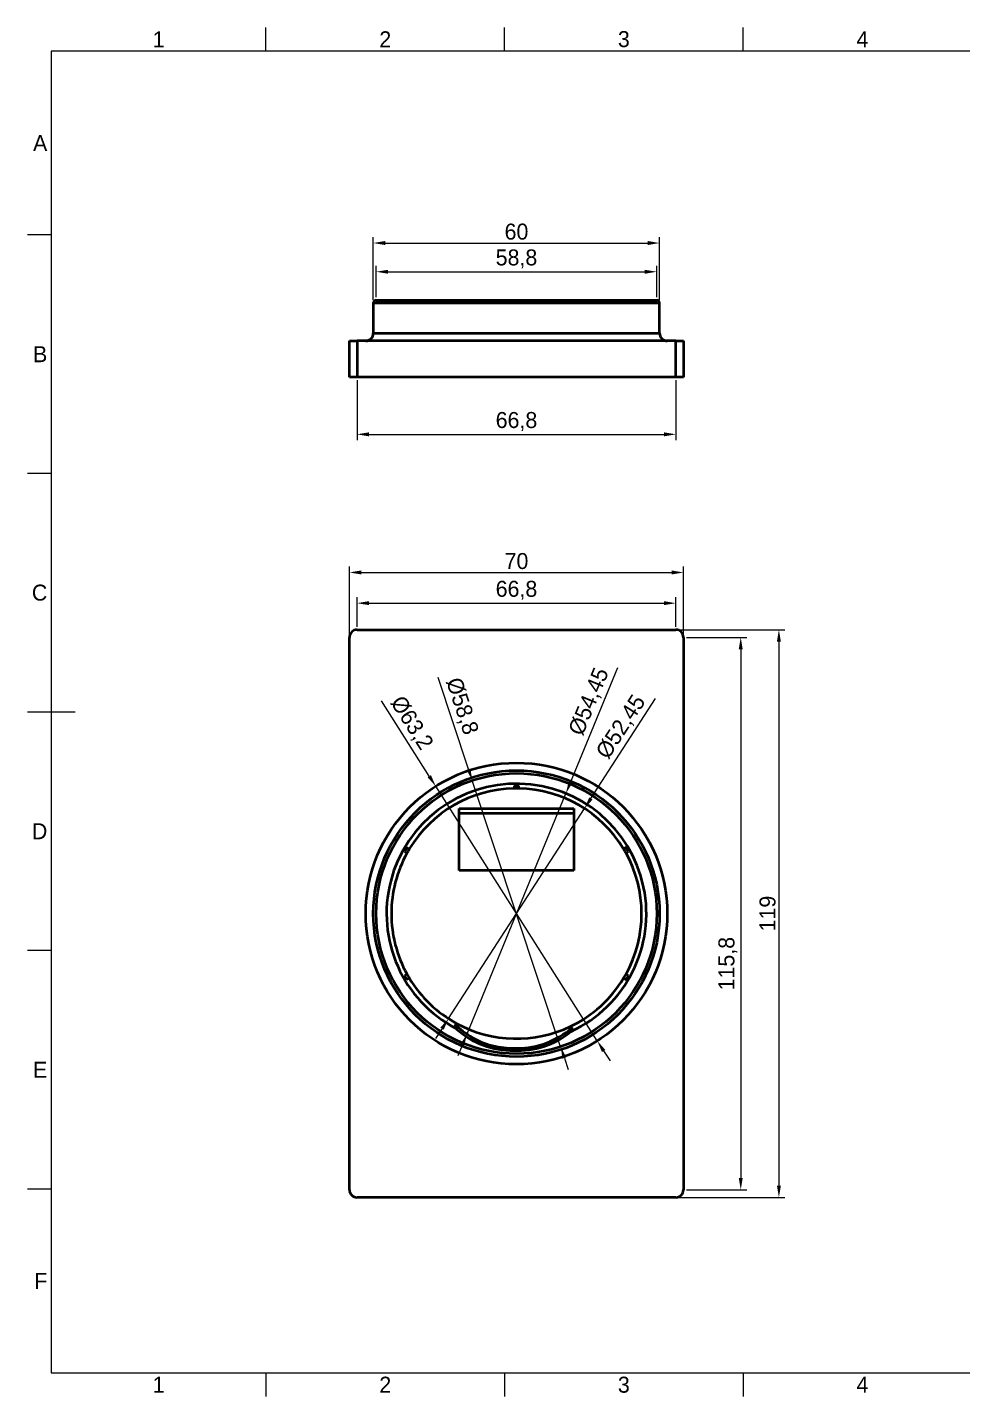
# Model space of a CAD drawing. Header units: millimetres. Extents: x 15 to 415, y 5 to 292.
# Drawn here: x 15 to 211, y 5 to 292 of the extents above; entities that cross this region are included whole.
import ezdxf

# ---------------------------------------------------------------- set-up
doc = ezdxf.new("R2010")
doc.units = ezdxf.units.MM
for name, color, linetype in [('Annotations', 7, 'Continuous'), ('Border', 7, 'Continuous'), ('Geometries', 7, 'Continuous')]:
    doc.layers.add(name, color=color, linetype=linetype)
doc.styles.add('Shapr0', font='txt', dxfattribs={"height": 3.3495})
doc.styles.add('Shapr15', font='txt', dxfattribs={"height": 3.3495})
doc.styles.add('Shapr17', font='txt', dxfattribs={"height": 3.3495})
doc.dimstyles.new('ISO-25', dxfattribs={"dimtxt": 2.5, "dimasz": 2.5, "dimexe": 1.25, "dimexo": 0.625, "dimtad": 1, "dimtxsty": 'Standard', "dimcen": 2.5, "dimadec": 0, "dimazin": 0, "dimtfac": 1, "dimtmove": 0, "dimatfit": 3, "dimfxl": 1, "dimarcsym": 0})

# ---------------------------------------------------------------- blocks, each defined once
blk = doc.blocks.new('*D2')
at = {"layer": 'Annotations', "color": 0, "linetype": 'Continuous', "lineweight": 15}
for p, q in [((82.5, 164.78), (82.5, 179)), ((152.5, 164.78), (152.5, 179)), ((85, 177.75), (150, 177.75))]:
    blk.add_line(p, q, dxfattribs=at)
at = {"layer": 'Annotations', "color": 0}
for points in [[(85, 178.17), (85, 177.33), (82.5, 177.75)], [(150, 177.33), (150, 178.17), (152.5, 177.75)]]:
    blk.add_solid(points, dxfattribs=at)
at = {"layer": 'Defpoints', "color": 0}
for p in [(152.5, 177.75), (82.5, 164.15), (152.5, 164.15)]:
    blk.add_point(p, dxfattribs=at)
at = {"layer": 'Annotations', "color": 0, "lineweight": 15, "insert": (117.5, 180.12), "char_height": 3.349, "attachment_point": 5, "style": 'Shapr17'}
blk.add_mtext('\\A1;70', dxfattribs=at)
blk = doc.blocks.new('*D3')
at = {"layer": 'Annotations', "color": 0, "linetype": 'Continuous', "lineweight": 15}
for p, q in [((84.1, 166.38), (84.1, 172.56)), ((150.9, 166.38), (150.9, 172.56)), ((86.6, 171.31), (148.4, 171.31))]:
    blk.add_line(p, q, dxfattribs=at)
at = {"layer": 'Annotations', "color": 0}
for points in [[(86.6, 171.73), (86.6, 170.9), (84.1, 171.31)], [(148.4, 170.9), (148.4, 171.73), (150.9, 171.31)]]:
    blk.add_solid(points, dxfattribs=at)
at = {"layer": 'Defpoints', "color": 0}
for p in [(150.9, 171.31), (84.1, 165.75), (150.9, 165.75)]:
    blk.add_point(p, dxfattribs=at)
at = {"layer": 'Annotations', "color": 0, "lineweight": 15, "insert": (117.5, 174.01), "char_height": 3.349, "attachment_point": 5, "style": 'Shapr17'}
blk.add_mtext('\\A1;66,8', dxfattribs=at)
blk = doc.blocks.new('*D4')
at = {"layer": 'Annotations', "color": 0, "linetype": 'Continuous', "lineweight": 15}
for p, q in [((84.1, 218.07), (84.1, 205.45)), ((150.9, 218.07), (150.9, 205.45)), ((86.6, 206.7), (148.4, 206.7))]:
    blk.add_line(p, q, dxfattribs=at)
at = {"layer": 'Annotations', "color": 0}
for points in [[(86.6, 207.12), (86.6, 206.28), (84.1, 206.7)], [(148.4, 206.28), (148.4, 207.12), (150.9, 206.7)]]:
    blk.add_solid(points, dxfattribs=at)
at = {"layer": 'Defpoints', "color": 0}
for p in [(84.1, 218.7), (150.9, 218.7), (150.9, 206.7)]:
    blk.add_point(p, dxfattribs=at)
at = {"layer": 'Annotations', "color": 0, "lineweight": 15, "insert": (117.5, 209.39), "char_height": 3.349, "attachment_point": 5, "style": 'Shapr15'}
blk.add_mtext('\\A1;66,8', dxfattribs=at)
blk = doc.blocks.new('*D5')
at = {"layer": 'Annotations', "color": 0, "linetype": 'Continuous', "lineweight": 15}
for p, q in [((87.5, 234.82), (87.5, 248.05)), ((147.5, 234.82), (147.5, 248.05)), ((90, 246.8), (145, 246.8))]:
    blk.add_line(p, q, dxfattribs=at)
at = {"layer": 'Annotations', "color": 0}
for points in [[(90, 247.22), (90, 246.38), (87.5, 246.8)], [(145, 246.38), (145, 247.22), (147.5, 246.8)]]:
    blk.add_solid(points, dxfattribs=at)
at = {"layer": 'Defpoints', "color": 0}
for p in [(147.5, 246.8), (87.5, 234.2), (147.5, 234.2)]:
    blk.add_point(p, dxfattribs=at)
at = {"layer": 'Annotations', "color": 0, "lineweight": 15, "insert": (117.5, 249.17), "char_height": 3.349, "attachment_point": 5, "style": 'Shapr15'}
blk.add_mtext('\\A1;60', dxfattribs=at)
blk = doc.blocks.new('*D6')
at = {"layer": 'Annotations', "color": 0, "linetype": 'Continuous', "lineweight": 15}
for p, q in [((88.1, 235.43), (88.1, 242.03)), ((146.9, 235.43), (146.9, 242.03)), ((90.6, 240.78), (144.4, 240.78))]:
    blk.add_line(p, q, dxfattribs=at)
at = {"layer": 'Annotations', "color": 0}
for points in [[(90.6, 241.19), (90.6, 240.36), (88.1, 240.78)], [(144.4, 240.36), (144.4, 241.19), (146.9, 240.78)]]:
    blk.add_solid(points, dxfattribs=at)
at = {"layer": 'Defpoints', "color": 0}
for p in [(146.9, 240.78), (88.1, 234.8), (146.9, 234.8)]:
    blk.add_point(p, dxfattribs=at)
at = {"layer": 'Annotations', "color": 0, "lineweight": 15, "insert": (117.5, 243.47), "char_height": 3.349, "attachment_point": 5, "style": 'Shapr15'}
blk.add_mtext('\\A1;58,8', dxfattribs=at)
blk = doc.blocks.new('*D12')
at = {"layer": 'Annotations', "color": 0, "linetype": 'Continuous', "lineweight": 15}
for p, q in [((153.12, 164.15), (165.75, 164.15)), ((164.5, 161.65), (164.5, 50.85)), ((153.12, 48.35), (165.75, 48.35))]:
    blk.add_line(p, q, dxfattribs=at)
at = {"layer": 'Annotations', "color": 0}
for points in [[(164.92, 161.65), (164.08, 161.65), (164.5, 164.15)], [(164.08, 50.85), (164.92, 50.85), (164.5, 48.35)]]:
    blk.add_solid(points, dxfattribs=at)
at = {"layer": 'Defpoints', "color": 0}
for p in [(152.5, 164.15), (152.5, 48.35), (164.5, 48.35)]:
    blk.add_point(p, dxfattribs=at)
at = {"layer": 'Annotations', "color": 0, "lineweight": 15, "insert": (161.81, 95.75), "char_height": 3.349, "attachment_point": 5, "rotation": 90, "style": 'Shapr17'}
blk.add_mtext('\\A1;115,8', dxfattribs=at)
blk = doc.blocks.new('*D13')
at = {"layer": 'Annotations', "color": 0, "linetype": 'Continuous', "lineweight": 15}
for p, q in [((151.53, 165.75), (173.75, 165.75)), ((172.5, 163.25), (172.5, 49.25)), ((151.53, 46.75), (173.75, 46.75))]:
    blk.add_line(p, q, dxfattribs=at)
at = {"layer": 'Annotations', "color": 0}
for points in [[(172.92, 163.25), (172.08, 163.25), (172.5, 165.75)], [(172.08, 49.25), (172.92, 49.25), (172.5, 46.75)]]:
    blk.add_solid(points, dxfattribs=at)
at = {"layer": 'Defpoints', "color": 0}
for p in [(150.9, 165.75), (150.9, 46.75), (172.5, 46.75)]:
    blk.add_point(p, dxfattribs=at)
at = {"layer": 'Annotations', "color": 0, "lineweight": 15, "insert": (170.13, 106.25), "char_height": 3.349, "attachment_point": 5, "rotation": 90, "style": 'Shapr17'}
blk.add_mtext('\\A1;119', dxfattribs=at)
blk = doc.blocks.new('*D14')
at = {"layer": 'Annotations', "color": 0, "linetype": 'Continuous', "lineweight": 15}
for p, q in [((128.81, 133.74), (138.73, 157.84)), ((107.14, 81.07), (127.86, 131.43)), ((106.19, 78.76), (105.23, 76.45))]:
    blk.add_line(p, q, dxfattribs=at)
at = {"layer": 'Annotations', "color": 0}
for points in [[(128.43, 133.9), (129.2, 133.58), (127.86, 131.43)], [(106.57, 78.6), (105.8, 78.92), (107.14, 81.07)]]:
    blk.add_solid(points, dxfattribs=at)
at = {"layer": 'Defpoints', "color": 0}
for p in [(127.86, 131.43), (107.14, 81.07)]:
    blk.add_point(p, dxfattribs=at)
at = {"layer": 'Annotations', "color": 0, "lineweight": 15, "insert": (132.85, 150.62), "char_height": 3.3495, "attachment_point": 5, "rotation": 67.6287, "style": 'Shapr17'}
blk.add_mtext('\\A1;%%c54,45', dxfattribs=at)
blk = doc.blocks.new('*D15')
at = {"layer": 'Annotations', "color": 0, "linetype": 'Continuous', "lineweight": 15}
for p, q in [((133.1, 130.37), (146.64, 151.32)), ((103.26, 84.23), (131.74, 128.27)), ((101.9, 82.13), (100.54, 80.03))]:
    blk.add_line(p, q, dxfattribs=at)
at = {"layer": 'Annotations', "color": 0, "lineweight": 15}
blk.add_arc((117.5, 106.25), 26.23, 54.3783, 89.7269, dxfattribs=at)
at = {"layer": 'Annotations', "color": 0}
for points in [[(132.75, 130.6), (133.45, 130.14), (131.74, 128.27)], [(102.25, 81.9), (101.55, 82.36), (103.26, 84.23)]]:
    blk.add_solid(points, dxfattribs=at)
at = {"layer": 'Defpoints', "color": 0}
for p in [(131.74, 128.27), (103.26, 84.23)]:
    blk.add_point(p, dxfattribs=at)
at = {"layer": 'Annotations', "color": 0, "lineweight": 15, "insert": (139.54, 145.29), "char_height": 3.3495, "attachment_point": 5, "rotation": 57.1096, "style": 'Shapr17'}
blk.add_mtext('\\A1;%%c52,45', dxfattribs=at)
blk = doc.blocks.new('*D16')
at = {"layer": 'Annotations', "color": 0, "linetype": 'Continuous', "lineweight": 15}
for p, q in [((107.45, 136.53), (101.07, 155.76)), ((126.76, 78.35), (108.24, 134.15)), ((127.55, 75.97), (128.34, 73.6))]:
    blk.add_line(p, q, dxfattribs=at)
at = {"layer": 'Annotations', "color": 0}
for points in [[(107.05, 136.39), (107.85, 136.66), (108.24, 134.15)], [(127.95, 76.11), (127.15, 75.84), (126.76, 78.35)]]:
    blk.add_solid(points, dxfattribs=at)
at = {"layer": 'Defpoints', "color": 0}
for p in [(108.24, 134.15), (126.76, 78.35)]:
    blk.add_point(p, dxfattribs=at)
at = {"layer": 'Annotations', "color": 0, "lineweight": 15, "insert": (105.93, 149.66), "char_height": 3.3495, "attachment_point": 5, "rotation": 288.3635, "style": 'Shapr17'}
blk.add_mtext('\\A1;%%c58,8', dxfattribs=at)
blk = doc.blocks.new('*D17')
at = {"layer": 'Annotations', "color": 0, "linetype": 'Continuous', "lineweight": 15}
for p, q in [((99.23, 135.04), (89.2, 150.85)), ((134.43, 79.57), (100.57, 132.93)), ((135.77, 77.46), (137.11, 75.35))]:
    blk.add_line(p, q, dxfattribs=at)
at = {"layer": 'Annotations', "color": 0}
for points in [[(98.88, 134.82), (99.58, 135.27), (100.57, 132.93)], [(136.12, 77.68), (135.42, 77.23), (134.43, 79.57)]]:
    blk.add_solid(points, dxfattribs=at)
at = {"layer": 'Defpoints', "color": 0}
for p in [(100.57, 132.93), (134.43, 79.57)]:
    blk.add_point(p, dxfattribs=at)
at = {"layer": 'Annotations', "color": 0, "lineweight": 15, "insert": (95.4, 146.11), "char_height": 3.3495, "attachment_point": 5, "rotation": 302.3963, "style": 'Shapr17'}
blk.add_mtext('\\A1;%%c63,2', dxfattribs=at)

msp = doc.modelspace()

# ---------------------------------------------------------------- linework, layer by layer
at = {"layer": 'Border', "linetype": 'Continuous', "lineweight": 15}
for p, q in [((65, 287), (65, 292)), ((115, 287), (115, 292)), ((165, 287), (165, 292)), ((410, 287), (20, 287)), ((20, 287), (20, 10)), ((20, 248.5), (15, 248.5)), ((20, 198.5), (15, 198.5)), ((25, 148.5), (15, 148.5)), ((20, 98.5), (15, 98.5)), ((20, 48.5), (15, 48.5)), ((20, 10), (410, 10)), ((65, 10), (65, 5)), ((115, 10), (115, 5)), ((165, 10), (165, 5))]:
    msp.add_line(p, q, dxfattribs=at)
at = {"layer": 'Geometries', "linetype": 'Continuous', "lineweight": 40}
for p, q in [((87.5, 234.2), (87.5, 227.9)), ((147.5, 234.2), (87.5, 234.2)), ((88.1, 234.8), (146.9, 234.8)), ((147.5, 227.9), (147.5, 234.2)), ((87.5, 227.9), (147.5, 227.9)), ((82.5, 226.3), (84.1, 226.3)), ((82.5, 218.7), (82.5, 226.3)), ((84.1, 226.3), (84.1, 218.7)), ((85.9, 226.3), (84.1, 226.3)), ((149.1, 226.3), (85.9, 226.3)), ((150.9, 226.3), (149.1, 226.3)), ((150.9, 226.3), (152.5, 226.3)), ((150.9, 218.7), (150.9, 226.3)), ((152.5, 226.3), (152.5, 218.7)), ((84.1, 218.7), (82.5, 218.7)), ((150.9, 218.7), (84.1, 218.7)), ((152.5, 218.7), (150.9, 218.7)), ((82.5, 48.35), (82.5, 164.15)), ((84.1, 165.75), (150.9, 165.75)), ((152.5, 164.15), (152.5, 48.35)), ((118, 133.05), (117, 133.05)), ((117, 133.05), (117, 132.47)), ((118, 132.47), (118, 133.05)), ((105.5, 127.25), (105.5, 128.25)), ((105.5, 128.25), (129.5, 128.25)), ((129.5, 127.25), (105.5, 127.25)), ((105.5, 115.25), (105.5, 127.25)), ((129.5, 128.25), (129.5, 127.25)), ((129.5, 127.25), (129.5, 115.25)), ((94.541, 120.083), (94.041, 119.217)), ((94.041, 119.217), (94.543, 118.927)), ((95.043, 119.793), (94.541, 120.083)), ((140.459, 120.083), (139.957, 119.793)), ((140.457, 118.927), (140.959, 119.217)), ((140.959, 119.217), (140.459, 120.083)), ((129.5, 115.25), (105.5, 115.25)), ((94.543, 93.573), (94.041, 93.283)), ((94.041, 93.283), (94.541, 92.417)), ((94.541, 92.417), (95.043, 92.707)), ((139.957, 92.707), (140.459, 92.417)), ((140.959, 93.283), (140.457, 93.573)), ((140.459, 92.417), (140.959, 93.283)), ((105.29, 82.419), (104.954, 82.048)), ((104.959, 83.218), (104.96, 83.144)), ((128.511, 81.829), (128.824, 81.439)), ((128.885, 82.58), (128.887, 82.626)), ((116.937, 78.042), (116.93, 77.542)), ((150.9, 46.75), (84.1, 46.75))]:
    msp.add_line(p, q, dxfattribs=at)
at = {"layer": 'Geometries', "linetype": 'Continuous', "lineweight": 40, "flags": 128}
for points in [[(104.965, 83.062), (104.948, 83.06), (104.931, 83.057), (104.914, 83.054), (104.897, 83.049), (104.88, 83.045), (104.864, 83.039), (104.847, 83.033), (104.831, 83.027), (104.814, 83.019), (104.798, 83.01), (104.787, 83.004), (104.776, 82.997), (104.765, 82.99), (104.753, 82.981), (104.741, 82.971), (104.729, 82.961), (104.717, 82.95), (104.706, 82.938), (104.695, 82.926), (104.688, 82.917), (104.681, 82.908), (104.674, 82.899), (104.665, 82.884), (104.657, 82.87), (104.651, 82.859), (104.646, 82.849), (104.642, 82.838), (104.637, 82.826), (104.633, 82.815), (104.629, 82.803), (104.625, 82.791), (104.622, 82.778), (104.619, 82.765), (104.616, 82.749), (104.614, 82.733), (104.612, 82.716), (104.611, 82.699), (104.611, 82.681), (104.611, 82.663), (104.612, 82.646), (104.613, 82.628), (104.615, 82.613), (104.617, 82.597), (104.62, 82.582), (104.623, 82.567), (104.626, 82.552), (104.63, 82.537), (104.634, 82.521), (104.639, 82.506), (104.644, 82.49), (104.652, 82.468), (104.661, 82.445), (104.67, 82.423), (104.68, 82.401), (104.69, 82.38), (104.702, 82.359), (104.713, 82.338), (104.725, 82.318), (104.738, 82.298), (104.751, 82.278), (104.766, 82.257), (104.78, 82.237), (104.796, 82.217), (104.811, 82.198), (104.825, 82.181), (104.839, 82.165), (104.854, 82.149), (104.868, 82.133)], [(104.96, 83.144), (104.961, 83.132), (104.961, 83.12), (104.962, 83.107), (104.962, 83.096), (104.963, 83.085), (104.964, 83.074), (104.965, 83.062)], [(128.876, 82.472), (128.878, 82.483), (128.879, 82.494), (128.88, 82.504), (128.881, 82.514), (128.882, 82.524), (128.883, 82.533), (128.883, 82.542), (128.884, 82.55), (128.884, 82.558), (128.885, 82.566), (128.885, 82.573), (128.885, 82.58)], [(128.946, 81.548), (128.963, 81.565), (128.98, 81.583), (128.996, 81.602), (129.012, 81.62), (129.028, 81.639), (129.044, 81.658), (129.059, 81.678), (129.073, 81.698), (129.087, 81.719), (129.101, 81.741), (129.115, 81.762), (129.127, 81.784), (129.139, 81.806), (129.15, 81.829), (129.16, 81.851), (129.17, 81.874), (129.176, 81.889), (129.182, 81.905), (129.187, 81.921), (129.192, 81.937), (129.196, 81.953), (129.2, 81.969), (129.205, 81.988), (129.208, 82.007), (129.211, 82.025), (129.213, 82.044), (129.214, 82.063), (129.215, 82.082), (129.215, 82.101), (129.214, 82.119), (129.213, 82.137), (129.21, 82.155), (129.207, 82.172), (129.204, 82.19), (129.201, 82.201), (129.197, 82.212), (129.194, 82.224), (129.19, 82.235), (129.185, 82.245), (129.181, 82.256), (129.174, 82.269), (129.167, 82.282), (129.16, 82.295), (129.152, 82.307), (129.144, 82.319), (129.135, 82.331), (129.125, 82.342), (129.116, 82.352), (129.106, 82.362), (129.096, 82.371), (129.086, 82.38), (129.075, 82.389), (129.065, 82.397), (129.054, 82.404), (129.042, 82.412), (129.03, 82.419), (129.019, 82.425), (129.007, 82.431), (128.995, 82.437), (128.982, 82.442), (128.965, 82.449), (128.948, 82.455), (128.93, 82.46), (128.912, 82.465), (128.894, 82.469), (128.876, 82.472)]]:
    msp.add_lwpolyline(points, dxfattribs=at)
at = {"layer": 'Geometries', "linetype": 'Continuous', "lineweight": 40}
for radius in [31.6, 30, 29.4]:
    msp.add_circle((117.5, 106.25), radius, dxfattribs=at)
for centre, radius, start, end in [((88.1, 234.2), 0.6, 90, 180), ((146.9, 234.2), 0.6, 0, 90), ((85.9, 227.9), 1.6, 270, 0), ((149.1, 227.9), 1.6, 180, 270), ((84.1, 164.15), 1.6, 90, 180), ((150.9, 164.15), 1.6, 0, 90), ((117.5, 106.25), 27.225, 294.86011, 242.35627), ((117.5, 106.25), 26.225, 91.09245, 148.90755), ((117.5, 106.25), 26.225, 88.90755, 91.09245), ((117.5, 106.25), 26.225, 31.09245, 88.90755), ((117.5, 106.25), 26.225, 151.09245, 180), ((117.5, 106.25), 26.225, 148.90755, 151.09245), ((117.5, 106.25), 26.225, 28.90755, 31.09245), ((117.5, 106.25), 26.225, 331.09245, 28.90755), ((117.5, 106.25), 26.225, 180, 208.90755), ((117.5, 106.25), 26.225, 208.90755, 211.09245), ((117.5, 106.25), 26.225, 211.09245, 241.43171), ((117.5, 106.25), 26.225, 295.73377, 328.90755), ((117.5, 106.25), 26.225, 328.90755, 331.09245), ((105.96, 83.161), 1.5, 223.29024, 227.89129), ((116.667, 95.007), 17.467, 227.89129, 270.8649), ((117.5, 106.25), 26.225, 241.43171, 295.73377), ((105.96, 83.161), 1, 185.68374, 227.89129), ((116.667, 95.007), 16.967, 227.89129, 261.82179), ((117.684, 95.339), 17.813, 267.57396, 308.70885), ((117.684, 95.339), 17.313, 267.52642, 308.70885), ((127.886, 82.609), 1, 308.70885, 352.13146), ((127.886, 82.609), 1.5, 308.70885, 314.95344), ((117.5, 106.25), 28.225, 263.39399, 268.1268), ((116.667, 95.007), 16.967, 261.82179, 269.699), ((116.667, 95.007), 16.967, 269.699, 270.9134), ((84.1, 48.35), 1.6, 180, 270), ((150.9, 48.35), 1.6, 270, 0)]:
    msp.add_arc(centre, radius, start, end, dxfattribs=at)

# ---------------------------------------------------------------- texts
at = {"layer": 'Border', "linetype": 'Continuous', "lineweight": 15, "char_height": 3.349, "width": 3.3495, "style": 'Shapr0'}
for s, insert, attachment_point in [('1', (42.5, 287.825), 8), ('2', (90, 287.825), 8), ('3', (140, 287.825), 8), ('4', (190, 287.825), 8), ('A', (19.175, 267.75), 6), ('B', (19.175, 223.5), 6), ('C', (19.175, 173.5), 6), ('D', (19.175, 123.5), 6), ('E', (19.175, 73.5), 6), ('F', (19.175, 29.25), 6), ('1', (42.5, 9.175), 2), ('2', (90, 9.175), 2), ('3', (140, 9.175), 2), ('4', (190, 9.175), 2)]:
    msp.add_mtext(s, dxfattribs=dict(at, insert=insert, attachment_point=attachment_point))

# ---------------------------------------------------------------- dimensions: what is measured, and where the dimension line sits
at = {"layer": 'Annotations', "linetype": 'Continuous', "lineweight": 15}
for base, p1, p2, override, picture, middle in [((147.5, 246.8), (87.5, 234.2), (147.5, 234.2), {"dimscale": 1, "dimgap": 0.7, "dimdec": 2, "dimlfac": 1, "dimrnd": 0.01, "dimzin": 8, "dimdsep": 44, "dimtxsty": 'Shapr15', "dimse1": 0, "dimse2": 0, "dimadec": 2, "dimtol": 0, "dimlim": 0, "dimtp": 0, "dimtm": 0, "dimtfac": 0.6, "dimtdec": 8, "dimfrac": 2, "dimtolj": 1, "dimlwd": 15, "dimlwe": 15}, '*D5', (117.5, 246.8)), ((146.9, 240.777), (88.1, 234.8), (146.9, 234.8), {"dimscale": 1, "dimgap": 0.7, "dimdec": 2, "dimlfac": 1, "dimrnd": 0.01, "dimzin": 8, "dimdsep": 44, "dimtxsty": 'Shapr15', "dimse1": 0, "dimse2": 0, "dimadec": 2, "dimtol": 0, "dimlim": 0, "dimtp": 0, "dimtm": 0, "dimtfac": 0.6, "dimtdec": 8, "dimfrac": 2, "dimtolj": 1, "dimlwd": 15, "dimlwe": 15}, '*D6', (117.5, 240.777)), ((150.9, 206.7), (84.1, 218.7), (150.9, 218.7), {"dimscale": 1, "dimgap": 0.7, "dimdec": 2, "dimlfac": 1, "dimrnd": 0.01, "dimzin": 8, "dimdsep": 44, "dimtxsty": 'Shapr15', "dimse1": 0, "dimse2": 0, "dimadec": 2, "dimtol": 0, "dimlim": 0, "dimtp": 0, "dimtm": 0, "dimtfac": 0.6, "dimtdec": 8, "dimfrac": 2, "dimtolj": 1, "dimlwd": 15, "dimlwe": 15}, '*D4', (117.5, 206.7)), ((152.5, 177.75), (82.5, 164.15), (152.5, 164.15), {"dimscale": 1, "dimgap": 0.7, "dimdec": 2, "dimlfac": 1, "dimrnd": 0.01, "dimzin": 8, "dimdsep": 44, "dimtxsty": 'Shapr17', "dimse1": 0, "dimse2": 0, "dimadec": 2, "dimtol": 0, "dimlim": 0, "dimtp": 0, "dimtm": 0, "dimtfac": 0.6, "dimtdec": 8, "dimfrac": 2, "dimtolj": 1, "dimlwd": 15, "dimlwe": 15}, '*D2', (117.5, 177.75)), ((150.9, 171.313), (84.1, 165.75), (150.9, 165.75), {"dimscale": 1, "dimgap": 0.7, "dimdec": 2, "dimlfac": 1, "dimrnd": 0.01, "dimzin": 8, "dimdsep": 44, "dimtxsty": 'Shapr17', "dimse1": 0, "dimse2": 0, "dimadec": 2, "dimtol": 0, "dimlim": 0, "dimtp": 0, "dimtm": 0, "dimtfac": 0.6, "dimtdec": 8, "dimfrac": 2, "dimtolj": 1, "dimlwd": 15, "dimlwe": 15}, '*D3', (117.5, 171.313))]:
    dim = msp.add_linear_dim(base=base, p1=p1, p2=p2, dimstyle='ISO-25', override=override, dxfattribs=at)
    dim.commit()
    dim.dimension.update_dxf_attribs({"geometry": picture, "text_midpoint": middle, "dimtype": 160})
for base, p1, p2, picture, middle in [((172.5, 46.75), (150.9, 165.75), (150.9, 46.75), '*D13', (172.5, 106.25)), ((164.5, 48.35), (152.5, 164.15), (152.5, 48.35), '*D12', (164.5, 95.754))]:
    dim = msp.add_linear_dim(base=base, p1=p1, p2=p2, angle=90, dimstyle='ISO-25', override={"dimscale": 1, "dimgap": 0.7, "dimdec": 2, "dimlfac": 1, "dimrnd": 0.01, "dimzin": 8, "dimdsep": 44, "dimtxsty": 'Shapr17', "dimse1": 0, "dimse2": 0, "dimadec": 2, "dimtol": 0, "dimlim": 0, "dimtp": 0, "dimtm": 0, "dimtfac": 0.6, "dimtdec": 8, "dimfrac": 2, "dimtolj": 1, "dimlwd": 15, "dimlwe": 15}, dxfattribs=at)
    dim.commit()
    dim.dimension.update_dxf_attribs({"geometry": picture, "text_midpoint": middle, "dimtype": 160})
for p1, p2, picture, middle in [((107.138, 81.074), (127.862, 131.426), '*D14', (135.341, 149.598)), ((126.762, 78.347), (108.238, 134.153), '*D16', (103.371, 148.814)), ((134.43, 79.568), (100.57, 132.932), '*D17', (93.122, 144.669)), ((103.259, 84.229), (131.741, 128.271), '*D15', (141.803, 143.83))]:
    dim = msp.add_diameter_dim_2p(p1=p1, p2=p2, dimstyle='ISO-25', override={"dimscale": 1, "dimgap": 0.7, "dimdec": 2, "dimlfac": 1, "dimrnd": 0.01, "dimzin": 8, "dimdsep": 44, "dimtxsty": 'Shapr17', "dimcen": 2.5, "dimadec": 2, "dimtol": 0, "dimlim": 0, "dimtp": 0, "dimtm": 0, "dimtfac": 0.6, "dimtdec": 8, "dimtofl": 1, "dimfrac": 2, "dimtolj": 1, "dimlwd": 15, "dimlwe": 15}, dxfattribs=at)
    dim.commit()
    dim.dimension.update_dxf_attribs({"geometry": picture, "text_midpoint": middle, "dimtype": 163})

doc.saveas('drawing.dxf')
